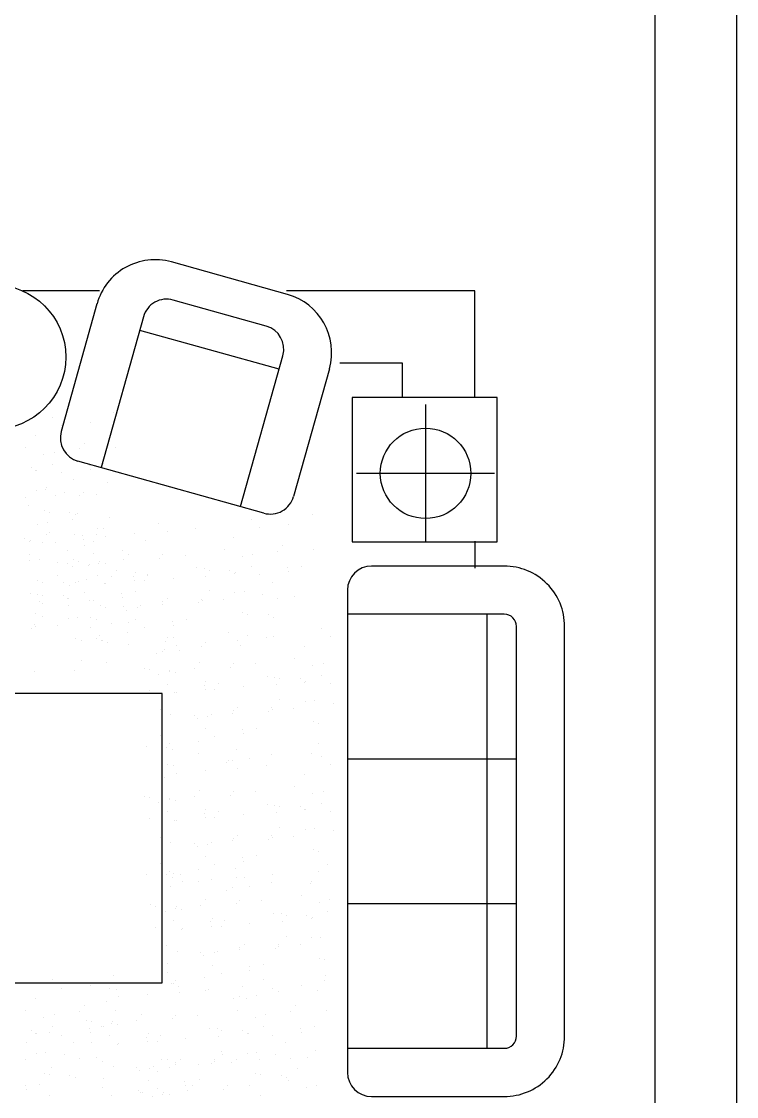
# Model space of a CAD drawing. Header units: inches. Extents: x 6.4 to 48.9, y 11.7 to 36.5.
# Drawn here: x 45.921 to 48.884, y 23.159 to 27.618 of the extents above; entities that cross this region are included whole.
import ezdxf

# ---------------------------------------------------------------- set-up
doc = ezdxf.new("R2010")
doc.units = ezdxf.units.IN
doc.header["$MEASUREMENT"] = 0
for name, color, linetype in [('02', 2, 'Continuous'), ('4', 4, 'Continuous'), ('kadrbm', 4, 'Continuous')]:
    doc.layers.add(name, color=color, linetype=linetype)

# ---------------------------------------------------------------- blocks, each defined once
blk = doc.blocks.new('kadrbm')
at = {"layer": 'kadrbm', "color": 4}
blk.add_lwpolyline([(0, 0), (0, 24.7972), (21, 24.7972), (21, 0), (0, 0)], close=True, dxfattribs=at)
blk.add_lwpolyline([(20.6631, 0.3257), (20.6631, 24.4603), (0.3369, 24.4603), (0.3369, 0.3257), (20.6631, 0.3257)], dxfattribs=at)

msp = doc.modelspace()

# ---------------------------------------------------------------- linework, layer by layer
at = {"layer": '02'}
for p, q in [((47.0235, 26.4858), (46.542, 26.6206)), ((46.2338, 26.4473), (46.0856, 25.9176)), ((46.9349, 26.3549), (46.5497, 26.4627)), ((46.4264, 26.3933), (46.2512, 25.7674)), ((46.9885, 26.1753), (46.4107, 26.337)), ((46.829, 25.6057), (47.0042, 26.2316)), ((47.1968, 26.1777), (47.0486, 25.6481)), ((47.5956, 26.0295), (47.5956, 25.4581)), ((46.9253, 25.5787), (46.1549, 25.7944)), ((47.8813, 25.7438), (47.3099, 25.7438)), ((47.272, 25.2592), (47.272, 23.2592)), ((47.85, 25.1592), (47.85, 23.3592)), ((47.272, 24.5592), (47.972, 24.5592)), ((47.272, 23.9592), (47.972, 23.9592))]:
    msp.add_line(p, q, dxfattribs=at)
for points in [[(47.292, 26.0591), (47.292, 25.4591), (47.892, 25.4591), (47.892, 26.0591)], [(45.3038, 23.6301), (46.5038, 23.6301), (46.5038, 24.8301), (45.3038, 24.8301)]]:
    msp.add_lwpolyline(points, close=True, dxfattribs=at)
for points in [[(47.372, 23.1592), (47.922, 23.1592, 0.414214), (48.172, 23.4092), (48.172, 25.1092, 0.414214), (47.922, 25.3592), (47.372, 25.3592)], [(47.272, 23.3592), (47.922, 23.3592, 0.414214), (47.972, 23.4092), (47.972, 25.1092, 0.414214), (47.922, 25.1592), (47.272, 25.1592)]]:
    msp.add_lwpolyline(points, format="xyb", dxfattribs=at)
for centre, radius in [((45.8047, 26.2262), 0.3), ((47.5956, 25.7438), 0.1875)]:
    msp.add_circle(centre, radius, dxfattribs=at)
for centre, radius, start, end in [((46.4746, 26.3799), 0.25, 74.3625, 164.3626), ((46.9561, 26.2451), 0.25, 344.3626, 74.3625), ((46.5227, 26.3664), 0.1, 74.3625, 164.3626), ((46.9079, 26.2586), 0.1, 344.3626, 74.3625), ((46.1819, 25.8907), 0.1, 164.3626, 254.3625), ((46.9523, 25.675), 0.1, 254.3625, 344.3626), ((47.372, 25.2592), 0.1, 90, 180), ((47.372, 23.2592), 0.1, 180, 270)]:
    msp.add_arc(centre, radius, start, end, dxfattribs=at)
at = {"layer": '4'}
for p, q in [((46.3035, 25.997), (46.3035, 25.997)), ((46.0495, 25.977), (46.0495, 25.977)), ((46.2052, 25.9546), (46.2052, 25.9546)), ((46.0864, 25.9432), (46.0864, 25.9432)), ((45.978, 25.9012), (45.978, 25.9012)), ((46.1812, 25.8694), (46.1812, 25.8694)), ((45.9385, 25.8505), (45.9385, 25.8505)), ((46.0135, 25.8221), (46.0135, 25.8221)), ((46.0563, 25.8322), (46.0563, 25.8322)), ((46.1604, 25.8459), (46.1604, 25.8459)), ((46.3103, 25.8522), (46.3103, 25.8522)), ((46.0495, 25.782), (46.0495, 25.782)), ((46.2014, 25.7767), (46.2014, 25.7767)), ((46.2604, 25.7838), (46.2604, 25.7838)), ((45.9613, 25.7663), (45.9613, 25.7663)), ((45.9803, 25.7537), (45.9803, 25.7537)), ((45.9848, 25.7564), (45.9848, 25.7564)), ((46.0864, 25.7482), (46.0864, 25.7482)), ((46.2052, 25.7596), (46.2052, 25.7596)), ((46.023, 25.6852), (46.023, 25.6852)), ((46.1376, 25.7172), (46.1376, 25.7172)), ((46.277, 25.7052), (46.277, 25.7052)), ((45.9355, 25.645), (45.9355, 25.645)), ((45.9814, 25.6735), (45.9814, 25.6735)), ((46.0203, 25.6773), (46.0203, 25.6773)), ((46.0598, 25.6515), (46.0598, 25.6515)), ((46.0981, 25.6664), (46.0981, 25.6664)), ((46.1604, 25.6509), (46.1604, 25.6509)), ((46.1787, 25.6628), (46.1787, 25.6628)), ((46.2308, 25.656), (46.2308, 25.656)), ((45.9515, 25.6094), (45.9515, 25.6094)), ((46.0154, 25.5896), (46.0154, 25.5896)), ((46.0355, 25.5829), (46.0355, 25.5829)), ((46.1209, 25.5822), (46.1209, 25.5822)), ((46.1338, 25.5541), (46.1338, 25.5541)), ((46.1444, 25.5723), (46.1444, 25.5723)), ((46.1547, 25.5776), (46.1547, 25.5776)), ((46.2837, 25.5604), (46.2837, 25.5604)), ((46.8724, 25.5526), (46.8724, 25.5526)), ((47.1264, 25.5726), (47.1264, 25.5726)), ((45.987, 25.5304), (45.987, 25.5304)), ((46.0297, 25.5404), (46.0297, 25.5404)), ((46.2339, 25.5158), (46.2339, 25.5158)), ((46.2606, 25.5136), (46.2606, 25.5136)), ((46.4879, 25.5358), (46.4879, 25.5358)), ((46.6436, 25.5133), (46.6436, 25.5133)), ((46.9092, 25.5188), (46.9092, 25.5188)), ((47.028, 25.5301), (47.028, 25.5301)), ((45.9347, 25.4745), (45.9347, 25.4745)), ((45.9538, 25.4619), (45.9538, 25.4619)), ((45.9582, 25.4646), (45.9582, 25.4646)), ((46.023, 25.4902), (46.023, 25.4902)), ((46.0355, 25.4968), (46.0355, 25.4968)), ((46.141, 25.4895), (46.141, 25.4895)), ((46.1748, 25.4849), (46.1748, 25.4849)), ((46.1787, 25.4678), (46.1787, 25.4678)), ((46.2211, 25.4629), (46.2211, 25.4629)), ((46.2338, 25.492), (46.2338, 25.492)), ((46.2707, 25.482), (46.2707, 25.482)), ((46.3896, 25.4933), (46.3896, 25.4933)), ((46.4362, 25.4665), (46.4362, 25.4665)), ((46.5247, 25.502), (46.5247, 25.502)), ((46.8009, 25.4768), (46.8009, 25.4768)), ((46.006, 25.4551), (46.006, 25.4551)), ((46.0598, 25.4565), (46.0598, 25.4565)), ((46.1111, 25.4254), (46.1111, 25.4254)), ((46.1822, 25.4465), (46.1822, 25.4465)), ((46.3379, 25.424), (46.3379, 25.424)), ((46.7613, 25.4261), (46.7613, 25.4261)), ((46.9832, 25.4215), (46.9832, 25.4215)), ((47.0041, 25.445), (47.0041, 25.445)), ((47.1331, 25.4278), (47.1331, 25.4278)), ((45.9534, 25.4072), (45.9534, 25.4072)), ((45.9549, 25.3818), (45.9549, 25.3818)), ((45.9937, 25.3855), (45.9937, 25.3855)), ((46.0716, 25.3747), (46.0716, 25.3747)), ((46.1107, 25.3707), (46.1107, 25.3707)), ((46.1383, 25.386), (46.1383, 25.386)), ((46.1585, 25.3794), (46.1585, 25.3794)), ((46.2191, 25.4127), (46.2191, 25.4127)), ((46.2406, 25.371), (46.2406, 25.371)), ((46.2439, 25.3787), (46.2439, 25.3787)), ((46.3447, 25.3847), (46.3447, 25.3847)), ((46.3656, 25.4082), (46.3656, 25.4082)), ((46.4946, 25.391), (46.4946, 25.391)), ((46.5073, 25.4061), (46.5073, 25.4061)), ((46.5987, 25.4047), (46.5987, 25.4047)), ((46.8364, 25.3977), (46.8364, 25.3977)), ((46.8791, 25.4078), (46.8791, 25.4078)), ((46.1338, 25.3591), (46.1338, 25.3591)), ((46.1979, 25.3609), (46.1979, 25.3609)), ((46.2043, 25.3642), (46.2043, 25.3642)), ((46.2674, 25.3688), (46.2674, 25.3688)), ((46.3139, 25.3389), (46.3139, 25.3389)), ((46.3935, 25.3317), (46.3935, 25.3317)), ((46.6475, 25.3517), (46.6475, 25.3517)), ((46.6786, 25.3492), (46.6786, 25.3492)), ((46.6987, 25.3426), (46.6987, 25.3426)), ((46.7841, 25.3418), (46.7841, 25.3418)), ((46.8032, 25.3293), (46.8032, 25.3293)), ((46.8076, 25.332), (46.8076, 25.332)), ((46.8724, 25.3576), (46.8724, 25.3576)), ((47.0242, 25.3523), (47.0242, 25.3523)), ((47.028, 25.3351), (47.028, 25.3351)), ((47.0832, 25.3594), (47.0832, 25.3594)), ((45.9888, 25.2978), (45.9888, 25.2978)), ((46.009, 25.2912), (46.009, 25.2912)), ((46.0712, 25.32), (46.0712, 25.32)), ((46.0944, 25.2904), (46.0944, 25.2904)), ((46.1463, 25.2916), (46.1463, 25.2916)), ((46.1585, 25.2933), (46.1585, 25.2933)), ((46.189, 25.3017), (46.189, 25.3017)), ((46.2339, 25.3208), (46.2339, 25.3208)), ((46.264, 25.2859), (46.264, 25.2859)), ((46.2707, 25.287), (46.2707, 25.287)), ((46.2931, 25.3154), (46.2931, 25.3154)), ((46.3857, 25.3155), (46.3857, 25.3155)), ((46.3896, 25.2983), (46.3896, 25.2983)), ((46.4304, 25.298), (46.4304, 25.298)), ((46.443, 25.3217), (46.443, 25.3217)), ((46.4447, 25.3226), (46.4447, 25.3226)), ((46.5492, 25.3093), (46.5492, 25.3093)), ((46.6844, 25.318), (46.6844, 25.318)), ((46.9092, 25.3238), (46.9092, 25.3238)), ((46.9605, 25.2927), (46.9605, 25.2927)), ((45.9574, 25.2456), (45.9574, 25.2456)), ((45.9885, 25.2431), (45.9885, 25.2431)), ((46.1179, 25.2805), (46.1179, 25.2805)), ((46.1822, 25.2515), (46.1822, 25.2515)), ((46.3341, 25.2462), (46.3341, 25.2462)), ((46.3931, 25.2533), (46.3931, 25.2533)), ((46.6987, 25.2565), (46.6987, 25.2565)), ((46.8043, 25.2491), (46.8043, 25.2491)), ((46.8431, 25.2529), (46.8431, 25.2529)), ((46.921, 25.242), (46.921, 25.242)), ((45.9942, 25.2119), (45.9942, 25.2119)), ((46.0086, 25.2365), (46.0086, 25.2365)), ((46.009, 25.2051), (46.009, 25.2051)), ((46.094, 25.2357), (46.094, 25.2357)), ((46.1131, 25.2232), (46.1131, 25.2232)), ((46.1145, 25.1977), (46.1145, 25.1977)), ((46.1175, 25.2259), (46.1175, 25.2259)), ((46.2047, 25.2161), (46.2047, 25.2161)), ((46.2191, 25.2177), (46.2191, 25.2177)), ((46.2484, 25.1946), (46.2484, 25.1946)), ((46.3379, 25.229), (46.3379, 25.229)), ((46.4152, 25.1948), (46.4152, 25.1948)), ((46.5044, 25.2006), (46.5044, 25.2006)), ((46.5073, 25.2111), (46.5073, 25.2111)), ((46.5252, 25.2241), (46.5252, 25.2241)), ((46.6543, 25.2069), (46.6543, 25.2069)), ((46.667, 25.222), (46.667, 25.222)), ((46.6692, 25.2148), (46.6692, 25.2148)), ((46.7584, 25.2206), (46.7584, 25.2206)), ((46.9832, 25.2265), (46.9832, 25.2265)), ((47.0537, 25.2316), (47.0537, 25.2316)), ((45.9794, 25.1633), (45.9794, 25.1633)), ((46.0086, 25.1504), (46.0086, 25.1504)), ((46.2704, 25.1866), (46.2704, 25.1866)), ((46.3447, 25.1897), (46.3447, 25.1897)), ((46.3575, 25.1769), (46.3575, 25.1769)), ((46.4003, 25.1869), (46.4003, 25.1869)), ((46.8382, 25.1651), (46.8382, 25.1651)), ((46.8584, 25.1585), (46.8584, 25.1585)), ((46.9438, 25.1578), (46.9438, 25.1578)), ((46.9673, 25.1479), (46.9673, 25.1479)), ((45.9768, 25.1159), (45.9768, 25.1159)), ((45.9791, 25.1087), (45.9791, 25.1087)), ((46.0682, 25.1145), (46.0682, 25.1145)), ((46.1141, 25.143), (46.1141, 25.143)), ((46.153, 25.1468), (46.153, 25.1468)), ((46.2055, 25.1063), (46.2055, 25.1063)), ((46.2088, 25.1439), (46.2088, 25.1439)), ((46.2308, 25.1359), (46.2308, 25.1359)), ((46.2931, 25.1204), (46.2931, 25.1204)), ((46.3636, 25.1255), (46.3636, 25.1255)), ((46.3935, 25.1367), (46.3935, 25.1367)), ((46.4304, 25.103), (46.4304, 25.103)), ((46.5454, 25.1314), (46.5454, 25.1314)), ((46.5492, 25.1143), (46.5492, 25.1143)), ((46.6044, 25.1385), (46.6044, 25.1385)), ((45.9641, 25.1008), (45.9641, 25.1008)), ((46.1462, 25.0604), (46.1462, 25.0604)), ((46.2316, 25.0596), (46.2316, 25.0596)), ((46.2423, 25.0726), (46.2423, 25.0726)), ((46.3612, 25.0839), (46.3612, 25.0839)), ((46.5259, 25.0649), (46.5259, 25.0649)), ((46.5526, 25.0627), (46.5526, 25.0627)), ((46.7799, 25.0849), (46.7799, 25.0849)), ((46.8584, 25.0724), (46.8584, 25.0724)), ((46.9356, 25.0624), (46.9356, 25.0624)), ((46.9639, 25.0651), (46.9639, 25.0651)), ((47.1643, 25.1017), (47.1643, 25.1017)), ((47.2012, 25.0679), (47.2012, 25.0679)), ((46.1682, 25.0524), (46.1682, 25.0524)), ((46.2536, 25.0517), (46.2536, 25.0517)), ((46.2551, 25.0497), (46.2551, 25.0497)), ((46.2771, 25.0418), (46.2771, 25.0418)), ((46.3643, 25.032), (46.3643, 25.032)), ((46.5185, 25.0473), (46.5185, 25.0473)), ((46.5627, 25.0311), (46.5627, 25.0311)), ((46.667, 25.027), (46.667, 25.027)), ((46.6816, 25.0424), (46.6816, 25.0424)), ((46.8167, 25.0511), (46.8167, 25.0511)), ((46.8288, 25.0307), (46.8288, 25.0307)), ((47.0929, 25.0259), (47.0929, 25.0259)), ((46.4789, 24.9966), (46.4789, 24.9966)), ((46.5044, 25.0056), (46.5044, 25.0056)), ((46.5131, 25.0119), (46.5131, 25.0119)), ((46.5748, 25.0107), (46.5748, 25.0107)), ((47.0533, 24.9751), (47.0533, 24.9751)), ((46.1387, 24.9246), (46.1387, 24.9246)), ((46.1682, 24.9663), (46.1682, 24.9663)), ((46.2738, 24.959), (46.2738, 24.959)), ((46.4303, 24.9351), (46.4303, 24.9351)), ((46.4505, 24.9285), (46.4505, 24.9285)), ((46.5359, 24.9277), (46.5359, 24.9277)), ((46.6367, 24.9337), (46.6367, 24.9337)), ((46.6576, 24.9573), (46.6576, 24.9573)), ((46.7866, 24.94), (46.7866, 24.94)), ((46.7993, 24.9551), (46.7993, 24.9551)), ((46.8907, 24.9537), (46.8907, 24.9537)), ((47.1284, 24.9468), (47.1284, 24.9468)), ((47.1711, 24.9568), (47.1711, 24.9568)), ((45.9768, 24.9209), (45.9768, 24.9209)), ((46.4899, 24.91), (46.4899, 24.91)), ((46.5326, 24.92), (46.5326, 24.92)), ((46.5594, 24.9178), (46.5594, 24.9178)), ((46.6855, 24.8808), (46.6855, 24.8808)), ((46.9395, 24.9008), (46.9395, 24.9008)), ((46.9706, 24.8983), (46.9706, 24.8983)), ((46.9907, 24.8916), (46.9907, 24.8916)), ((47.0761, 24.8909), (47.0761, 24.8909)), ((47.0996, 24.881), (47.0996, 24.881)), ((47.1643, 24.9067), (47.1643, 24.9067)), ((46.4505, 24.8424), (46.4505, 24.8424)), ((46.5259, 24.8699), (46.5259, 24.8699)), ((46.5627, 24.8361), (46.5627, 24.8361)), ((46.6777, 24.8645), (46.6777, 24.8645)), ((46.6816, 24.8474), (46.6816, 24.8474)), ((46.7223, 24.847), (46.7223, 24.847)), ((46.7367, 24.8716), (46.7367, 24.8716)), ((46.8412, 24.8583), (46.8412, 24.8583)), ((46.9763, 24.867), (46.9763, 24.867)), ((47.0952, 24.8783), (47.0952, 24.8783)), ((47.2012, 24.8729), (47.2012, 24.8729)), ((46.556, 24.835), (46.556, 24.835)), ((46.9907, 24.8055), (46.9907, 24.8055)), ((47.0963, 24.7982), (47.0963, 24.7982)), ((47.1351, 24.802), (47.1351, 24.802)), ((47.2129, 24.7911), (47.2129, 24.7911)), ((46.4966, 24.7651), (46.4966, 24.7651)), ((46.7963, 24.7497), (46.7963, 24.7497)), ((46.7993, 24.7601), (46.7993, 24.7601)), ((46.8172, 24.7732), (46.8172, 24.7732)), ((46.9462, 24.756), (46.9462, 24.756)), ((46.9589, 24.7711), (46.9589, 24.7711)), ((46.9612, 24.7638), (46.9612, 24.7638)), ((47.0503, 24.7697), (47.0503, 24.7697)), ((46.5403, 24.7436), (46.5403, 24.7436)), ((46.6367, 24.7387), (46.6367, 24.7387)), ((46.6495, 24.7259), (46.6495, 24.7259)), ((46.6922, 24.736), (46.6922, 24.736)), ((46.7072, 24.7438), (46.7072, 24.7438)), ((47.1302, 24.7142), (47.1302, 24.7142)), ((47.1503, 24.7076), (47.1503, 24.7076)), ((46.5008, 24.6929), (46.5008, 24.6929)), ((46.6855, 24.6858), (46.6855, 24.6858)), ((46.8373, 24.6805), (46.8373, 24.6805)), ((46.8412, 24.6633), (46.8412, 24.6633)), ((46.8963, 24.6876), (46.8963, 24.6876)), ((46.4975, 24.6554), (46.4975, 24.6554)), ((46.5343, 24.6216), (46.5343, 24.6216)), ((46.6531, 24.6329), (46.6531, 24.6329)), ((46.7223, 24.652), (46.7223, 24.652)), ((47.1503, 24.6215), (47.1503, 24.6215)), ((46.4382, 24.6094), (46.4382, 24.6094)), ((46.5236, 24.6087), (46.5236, 24.6087)), ((46.5471, 24.5988), (46.5471, 24.5988)), ((46.6563, 24.5811), (46.6563, 24.5811)), ((46.8105, 24.5964), (46.8105, 24.5964)), ((46.9589, 24.5761), (46.9589, 24.5761)), ((47.1208, 24.5798), (47.1208, 24.5798)), ((47.1643, 24.5712), (47.1643, 24.5712)), ((46.5259, 24.5343), (46.5259, 24.5343)), ((46.5526, 24.5322), (46.5526, 24.5322)), ((46.7709, 24.5457), (46.7709, 24.5457)), ((46.7799, 24.5543), (46.7799, 24.5543)), ((46.7963, 24.5547), (46.7963, 24.5547)), ((46.8668, 24.5598), (46.8668, 24.5598)), ((46.9356, 24.5319), (46.9356, 24.5319)), ((47.2012, 24.5374), (47.2012, 24.5374)), ((46.5131, 24.4814), (46.5131, 24.4814)), ((46.5627, 24.5006), (46.5627, 24.5006)), ((46.6816, 24.5119), (46.6816, 24.5119)), ((46.8167, 24.5206), (46.8167, 24.5206)), ((47.0929, 24.4953), (47.0929, 24.4953)), ((47.0533, 24.4446), (47.0533, 24.4446)), ((46.4303, 24.4045), (46.4303, 24.4045)), ((46.4505, 24.3979), (46.4505, 24.3979)), ((46.5326, 24.3895), (46.5326, 24.3895)), ((46.5359, 24.3972), (46.5359, 24.3972)), ((46.6367, 24.4032), (46.6367, 24.4032)), ((46.6576, 24.4267), (46.6576, 24.4267)), ((46.7866, 24.4095), (46.7866, 24.4095)), ((46.7993, 24.4246), (46.7993, 24.4246)), ((46.8907, 24.4232), (46.8907, 24.4232)), ((47.1284, 24.4163), (47.1284, 24.4163)), ((47.1711, 24.4263), (47.1711, 24.4263)), ((46.4899, 24.3795), (46.4899, 24.3795)), ((46.5594, 24.3873), (46.5594, 24.3873)), ((46.6855, 24.3503), (46.6855, 24.3503)), ((46.9395, 24.3703), (46.9395, 24.3703)), ((46.9706, 24.3677), (46.9706, 24.3677)), ((46.9907, 24.3611), (46.9907, 24.3611)), ((47.0761, 24.3604), (47.0761, 24.3604)), ((47.0952, 24.3478), (47.0952, 24.3478)), ((47.0996, 24.3505), (47.0996, 24.3505)), ((47.1643, 24.3762), (47.1643, 24.3762)), ((46.4505, 24.3118), (46.4505, 24.3118)), ((46.5259, 24.3393), (46.5259, 24.3393)), ((46.556, 24.3045), (46.556, 24.3045)), ((46.5627, 24.3056), (46.5627, 24.3056)), ((46.6777, 24.334), (46.6777, 24.334)), ((46.6816, 24.3169), (46.6816, 24.3169)), ((46.7223, 24.3165), (46.7223, 24.3165)), ((46.7367, 24.3411), (46.7367, 24.3411)), ((46.8412, 24.3278), (46.8412, 24.3278)), ((46.9763, 24.3365), (46.9763, 24.3365)), ((47.2012, 24.3424), (47.2012, 24.3424)), ((46.9907, 24.275), (46.9907, 24.275)), ((47.0963, 24.2677), (47.0963, 24.2677)), ((47.1351, 24.2714), (47.1351, 24.2714)), ((47.2129, 24.2606), (47.2129, 24.2606)), ((46.4966, 24.2346), (46.4966, 24.2346)), ((46.5403, 24.2131), (46.5403, 24.2131)), ((46.7072, 24.2133), (46.7072, 24.2133)), ((46.7963, 24.2192), (46.7963, 24.2192)), ((46.7993, 24.2296), (46.7993, 24.2296)), ((46.8172, 24.2427), (46.8172, 24.2427)), ((46.9462, 24.2255), (46.9462, 24.2255)), ((46.9589, 24.2406), (46.9589, 24.2406)), ((46.9612, 24.2333), (46.9612, 24.2333)), ((47.0503, 24.2392), (47.0503, 24.2392)), ((46.6367, 24.2082), (46.6367, 24.2082)), ((46.6495, 24.1954), (46.6495, 24.1954)), ((46.6922, 24.2055), (46.6922, 24.2055)), ((47.1302, 24.1837), (47.1302, 24.1837)), ((47.1503, 24.1771), (47.1503, 24.1771)), ((46.4975, 24.1249), (46.4975, 24.1249)), ((46.5008, 24.1624), (46.5008, 24.1624)), ((46.6855, 24.1553), (46.6855, 24.1553)), ((46.8373, 24.15), (46.8373, 24.15)), ((46.8412, 24.1328), (46.8412, 24.1328)), ((46.8963, 24.1571), (46.8963, 24.1571)), ((46.4382, 24.0789), (46.4382, 24.0789)), ((46.5236, 24.0782), (46.5236, 24.0782)), ((46.5343, 24.0911), (46.5343, 24.0911)), ((46.5524, 24.0834), (46.5524, 24.0834)), ((46.5792, 24.0812), (46.5792, 24.0812)), ((46.6531, 24.1024), (46.6531, 24.1024)), ((46.7223, 24.1215), (46.7223, 24.1215)), ((46.8064, 24.1034), (46.8064, 24.1034)), ((46.9621, 24.0809), (46.9621, 24.0809)), ((47.1503, 24.091), (47.1503, 24.091)), ((47.1909, 24.1202), (47.1909, 24.1202)), ((46.5471, 24.0683), (46.5471, 24.0683)), ((46.5893, 24.0496), (46.5893, 24.0496)), ((46.6563, 24.0506), (46.6563, 24.0506)), ((46.7081, 24.0609), (46.7081, 24.0609)), ((46.8105, 24.0659), (46.8105, 24.0659)), ((46.8433, 24.0696), (46.8433, 24.0696)), ((46.9589, 24.0456), (46.9589, 24.0456)), ((47.1194, 24.0444), (47.1194, 24.0444)), ((47.1208, 24.0493), (47.1208, 24.0493)), ((46.5396, 24.0305), (46.5396, 24.0305)), ((46.7709, 24.0152), (46.7709, 24.0152)), ((46.7963, 24.0242), (46.7963, 24.0242)), ((46.8668, 24.0293), (46.8668, 24.0293)), ((47.0799, 23.9937), (47.0799, 23.9937)), ((46.4569, 23.9536), (46.4569, 23.9536)), ((46.477, 23.947), (46.477, 23.947)), ((46.5624, 23.9463), (46.5624, 23.9463)), ((46.6633, 23.9523), (46.6633, 23.9523)), ((46.6841, 23.9758), (46.6841, 23.9758)), ((46.8132, 23.9586), (46.8132, 23.9586)), ((46.8259, 23.9737), (46.8259, 23.9737)), ((46.9173, 23.9723), (46.9173, 23.9723)), ((47.1549, 23.9653), (47.1549, 23.9653)), ((47.1976, 23.9754), (47.1976, 23.9754)), ((46.5164, 23.9285), (46.5164, 23.9285)), ((46.5592, 23.9386), (46.5592, 23.9386)), ((46.5859, 23.9364), (46.5859, 23.9364)), ((46.712, 23.8994), (46.712, 23.8994)), ((46.966, 23.9194), (46.966, 23.9194)), ((46.9971, 23.9168), (46.9971, 23.9168)), ((47.0173, 23.9102), (47.0173, 23.9102)), ((47.1027, 23.9094), (47.1027, 23.9094)), ((47.1262, 23.8996), (47.1262, 23.8996)), ((47.1909, 23.9252), (47.1909, 23.9252)), ((46.477, 23.8609), (46.477, 23.8609)), ((46.5524, 23.8884), (46.5524, 23.8884)), ((46.5893, 23.8546), (46.5893, 23.8546)), ((46.7043, 23.8831), (46.7043, 23.8831)), ((46.7081, 23.8659), (46.7081, 23.8659)), ((46.7489, 23.8656), (46.7489, 23.8656)), ((46.7633, 23.8902), (46.7633, 23.8902)), ((46.8677, 23.8769), (46.8677, 23.8769)), ((47.0029, 23.8856), (47.0029, 23.8856)), ((47.1217, 23.8969), (47.1217, 23.8969)), ((46.5825, 23.8535), (46.5825, 23.8535)), ((47.0173, 23.8241), (47.0173, 23.8241)), ((47.1228, 23.8167), (47.1228, 23.8167)), ((47.1617, 23.8205), (47.1617, 23.8205)), ((46.5232, 23.7837), (46.5232, 23.7837)), ((46.8229, 23.7682), (46.8229, 23.7682)), ((46.8259, 23.7787), (46.8259, 23.7787)), ((46.8437, 23.7917), (46.8437, 23.7917)), ((46.9728, 23.7745), (46.9728, 23.7745)), ((46.9855, 23.7896), (46.9855, 23.7896)), ((46.9877, 23.7824), (46.9877, 23.7824)), ((47.0769, 23.7882), (47.0769, 23.7882)), ((46.5669, 23.7622), (46.5669, 23.7622)), ((46.6633, 23.7573), (46.6633, 23.7573)), ((46.6761, 23.7445), (46.6761, 23.7445)), ((46.7188, 23.7545), (46.7188, 23.7545)), ((46.7337, 23.7624), (46.7337, 23.7624)), ((47.1567, 23.7327), (47.1567, 23.7327)), ((47.1769, 23.7261), (47.1769, 23.7261)), ((46.5273, 23.7115), (46.5273, 23.7115)), ((46.712, 23.7044), (46.712, 23.7044)), ((46.8639, 23.699), (46.8639, 23.699)), ((46.8677, 23.6819), (46.8677, 23.6819)), ((46.9229, 23.7061), (46.9229, 23.7061)), ((46.0495, 23.6428), (46.0495, 23.6428)), ((46.3035, 23.6628), (46.3035, 23.6628)), ((46.524, 23.674), (46.524, 23.674)), ((46.5609, 23.6402), (46.5609, 23.6402)), ((46.6797, 23.6515), (46.6797, 23.6515)), ((46.7489, 23.6706), (46.7489, 23.6706)), ((46.9254, 23.6428), (46.9254, 23.6428)), ((47.1769, 23.64), (47.1769, 23.64)), ((47.1794, 23.6628), (47.1794, 23.6628)), ((46.0864, 23.609), (46.0864, 23.609)), ((46.2052, 23.6203), (46.2052, 23.6203)), ((46.287, 23.6059), (46.287, 23.6059)), ((46.3137, 23.6038), (46.3137, 23.6038)), ((46.4647, 23.628), (46.4647, 23.628)), ((46.541, 23.6259), (46.541, 23.6259)), ((46.5501, 23.6272), (46.5501, 23.6272)), ((46.5736, 23.6174), (46.5736, 23.6174)), ((46.5778, 23.5922), (46.5778, 23.5922)), ((46.6828, 23.5996), (46.6828, 23.5996)), ((46.6967, 23.6035), (46.6967, 23.6035)), ((46.837, 23.615), (46.837, 23.615)), ((46.9623, 23.609), (46.9623, 23.609)), ((46.9855, 23.5946), (46.9855, 23.5946)), ((47.0811, 23.6203), (47.0811, 23.6203)), ((47.1474, 23.5983), (47.1474, 23.5983)), ((45.978, 23.5669), (45.978, 23.5669)), ((46.2742, 23.553), (46.2742, 23.553)), ((46.3238, 23.5722), (46.3238, 23.5722)), ((46.4427, 23.5835), (46.4427, 23.5835)), ((46.7975, 23.5642), (46.7975, 23.5642)), ((46.8229, 23.5732), (46.8229, 23.5732)), ((46.854, 23.5669), (46.854, 23.5669)), ((46.8934, 23.5783), (46.8934, 23.5783)), ((45.9385, 23.5162), (45.9385, 23.5162)), ((46.0563, 23.4979), (46.0563, 23.4979)), ((46.1604, 23.5116), (46.1604, 23.5116)), ((46.1812, 23.5351), (46.1812, 23.5351)), ((46.3103, 23.5179), (46.3103, 23.5179)), ((46.4187, 23.4983), (46.4187, 23.4983)), ((46.8144, 23.5162), (46.8144, 23.5162)), ((46.9322, 23.4979), (46.9322, 23.4979)), ((47.0363, 23.5116), (47.0363, 23.5116)), ((47.0572, 23.5351), (47.0572, 23.5351)), ((47.1862, 23.5179), (47.1862, 23.5179)), ((46.0135, 23.4879), (46.0135, 23.4879)), ((46.1914, 23.4761), (46.1914, 23.4761)), ((46.2116, 23.4695), (46.2116, 23.4695)), ((46.2937, 23.4611), (46.2937, 23.4611)), ((46.297, 23.4688), (46.297, 23.4688)), ((46.3205, 23.4589), (46.3205, 23.4589)), ((46.3978, 23.4748), (46.3978, 23.4748)), ((46.5477, 23.4811), (46.5477, 23.4811)), ((46.5604, 23.4962), (46.5604, 23.4962)), ((46.6518, 23.4948), (46.6518, 23.4948)), ((46.8895, 23.4879), (46.8895, 23.4879)), ((45.9613, 23.432), (45.9613, 23.432)), ((45.9803, 23.4194), (45.9803, 23.4194)), ((45.9848, 23.4221), (45.9848, 23.4221)), ((46.0381, 23.424), (46.0381, 23.424)), ((46.0495, 23.4478), (46.0495, 23.4478)), ((46.0864, 23.414), (46.0864, 23.414)), ((46.2014, 23.4424), (46.2014, 23.4424)), ((46.2052, 23.4253), (46.2052, 23.4253)), ((46.251, 23.4511), (46.251, 23.4511)), ((46.2604, 23.4495), (46.2604, 23.4495)), ((46.287, 23.4109), (46.287, 23.4109)), ((46.4466, 23.4219), (46.4466, 23.4219)), ((46.4978, 23.4127), (46.4978, 23.4127)), ((46.7006, 23.4419), (46.7006, 23.4419)), ((46.7317, 23.4393), (46.7317, 23.4393)), ((46.7518, 23.4327), (46.7518, 23.4327)), ((46.8372, 23.432), (46.8372, 23.432)), ((46.8563, 23.4194), (46.8563, 23.4194)), ((46.8607, 23.4221), (46.8607, 23.4221)), ((46.9254, 23.4478), (46.9254, 23.4478)), ((46.9623, 23.414), (46.9623, 23.414)), ((47.0773, 23.4424), (47.0773, 23.4424)), ((47.0811, 23.4253), (47.0811, 23.4253)), ((47.1363, 23.4495), (47.1363, 23.4495)), ((45.9398, 23.3815), (45.9398, 23.3815)), ((46.1376, 23.3829), (46.1376, 23.3829)), ((46.2116, 23.3834), (46.2116, 23.3834)), ((46.3171, 23.3761), (46.3171, 23.3761)), ((46.3238, 23.3772), (46.3238, 23.3772)), ((46.4388, 23.4056), (46.4388, 23.4056)), ((46.4427, 23.3885), (46.4427, 23.3885)), ((46.4835, 23.3881), (46.4835, 23.3881)), ((46.6023, 23.3994), (46.6023, 23.3994)), ((46.7375, 23.4081), (46.7375, 23.4081)), ((47.0136, 23.3829), (47.0136, 23.3829)), ((45.9814, 23.3393), (45.9814, 23.3393)), ((46.0203, 23.343), (46.0203, 23.343)), ((46.0981, 23.3322), (46.0981, 23.3322)), ((46.2308, 23.3217), (46.2308, 23.3217)), ((46.7518, 23.3466), (46.7518, 23.3466)), ((46.7533, 23.3342), (46.7533, 23.3342)), ((46.8574, 23.3393), (46.8574, 23.3393)), ((46.8962, 23.343), (46.8962, 23.343)), ((46.974, 23.3322), (46.974, 23.3322)), ((47.1068, 23.3217), (47.1068, 23.3217)), ((47.1378, 23.351), (47.1378, 23.351)), ((45.9355, 23.3108), (45.9355, 23.3108)), ((46.0448, 23.2792), (46.0448, 23.2792)), ((46.1604, 23.3166), (46.1604, 23.3166)), ((46.2578, 23.3062), (46.2578, 23.3062)), ((46.3014, 23.2847), (46.3014, 23.2847)), ((46.3978, 23.2798), (46.3978, 23.2798)), ((46.4533, 23.2771), (46.4533, 23.2771)), ((46.4683, 23.2849), (46.4683, 23.2849)), ((46.4993, 23.3142), (46.4993, 23.3142)), ((46.5261, 23.312), (46.5261, 23.312)), ((46.5362, 23.2804), (46.5362, 23.2804)), ((46.5574, 23.2908), (46.5574, 23.2908)), ((46.5604, 23.3012), (46.5604, 23.3012)), ((46.5783, 23.3143), (46.5783, 23.3143)), ((46.655, 23.2917), (46.655, 23.2917)), ((46.7073, 23.2971), (46.7073, 23.2971)), ((46.72, 23.3122), (46.72, 23.3122)), ((46.7223, 23.3049), (46.7223, 23.3049)), ((46.7902, 23.3004), (46.7902, 23.3004)), ((46.8114, 23.3108), (46.8114, 23.3108)), ((46.909, 23.3117), (46.909, 23.3117)), ((47.0363, 23.3166), (47.0363, 23.3166)), ((47.0663, 23.2752), (47.0663, 23.2752)), ((46.0154, 23.2553), (46.0154, 23.2553)), ((46.0355, 23.2487), (46.0355, 23.2487)), ((46.1209, 23.2479), (46.1209, 23.2479)), ((46.1444, 23.2381), (46.1444, 23.2381)), ((46.2619, 23.234), (46.2619, 23.234)), ((46.4106, 23.267), (46.4106, 23.267)), ((46.4865, 23.2612), (46.4865, 23.2612)), ((46.8913, 23.2553), (46.8913, 23.2553)), ((46.9115, 23.2487), (46.9115, 23.2487)), ((46.9968, 23.2479), (46.9968, 23.2479)), ((47.0203, 23.2381), (47.0203, 23.2381)), ((45.9359, 23.2037), (45.9359, 23.2037)), ((45.9398, 23.1865), (45.9398, 23.1865)), ((45.9949, 23.2108), (45.9949, 23.2108)), ((46.2586, 23.1965), (46.2586, 23.1965)), ((46.4466, 23.2269), (46.4466, 23.2269)), ((46.4835, 23.1931), (46.4835, 23.1931)), ((46.5984, 23.2216), (46.5984, 23.2216)), ((46.6023, 23.2044), (46.6023, 23.2044)), ((46.631, 23.2066), (46.631, 23.2066)), ((46.6575, 23.2287), (46.6575, 23.2287)), ((46.7601, 23.1893), (46.7601, 23.1893)), ((46.7728, 23.2044), (46.7728, 23.2044)), ((46.8642, 23.203), (46.8642, 23.203)), ((47.0268, 23.2244), (47.0268, 23.2244)), ((47.1018, 23.1961), (47.1018, 23.1961)), ((47.1446, 23.2061), (47.1446, 23.2061)), ((46.0355, 23.1626), (46.0355, 23.1626)), ((46.2954, 23.1627), (46.2954, 23.1627)), ((46.4038, 23.1844), (46.4038, 23.1844)), ((46.4143, 23.174), (46.4143, 23.174)), ((46.4239, 23.1777), (46.4239, 23.1777)), ((46.4633, 23.1593), (46.4633, 23.1593)), ((46.5061, 23.1693), (46.5061, 23.1693)), ((46.5093, 23.177), (46.5093, 23.177)), ((46.5328, 23.1671), (46.5328, 23.1671)), ((46.6102, 23.183), (46.6102, 23.183)), ((46.9114, 23.1626), (46.9114, 23.1626))]:
    msp.add_line(p, q, dxfattribs=at)
for points in [[(46.2437, 26.5006), (45.9261, 26.5006)], [(47.8, 26.0591), (47.8, 26.5006), (47.0197, 26.5006)], [(47.5, 26.0591), (47.5, 26.2006), (47.2407, 26.2006)], [(47.8, 25.4626), (47.8, 25.3502)]]:
    msp.add_lwpolyline(points, dxfattribs=at)

# ---------------------------------------------------------------- block references
at = {"layer": 'kadrbm'}
msp.add_blockref('kadrbm', (27.8843, 11.711), dxfattribs=at)

doc.saveas('drawing.dxf')
